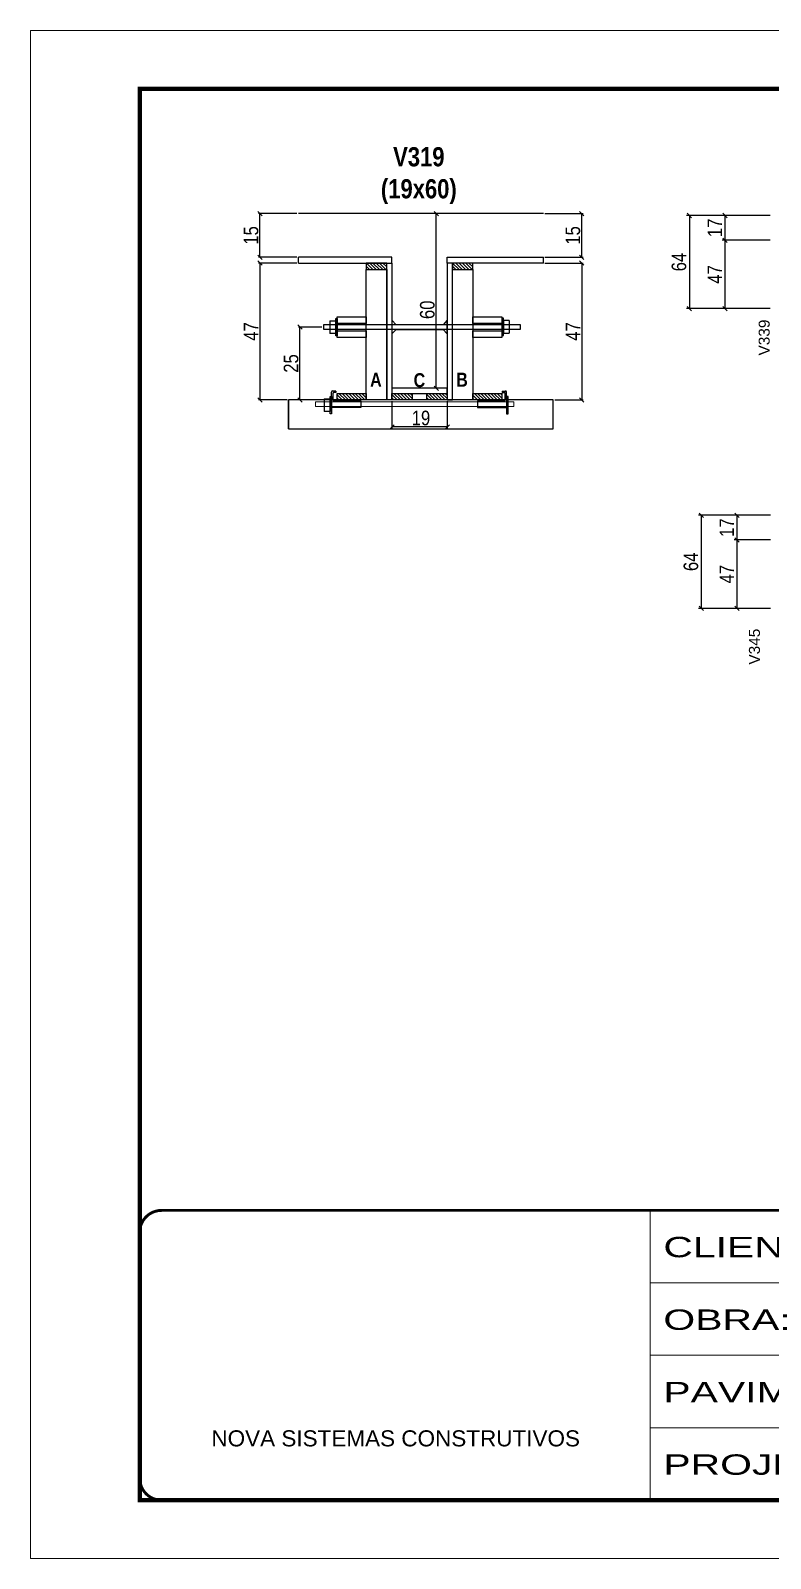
# Model space of a CAD drawing. Extents: x -3394 to 16474, y -5031 to 14397.
# Drawn here: x 5857 to 6365, y 6455 to 7505 of the extents above; entities that cross this region are included whole.
import ezdxf

# ---------------------------------------------------------------- set-up
doc = ezdxf.new("R2010")
doc.units = 0
doc.linetypes.add('CONTINUO', pattern=[0])
doc.linetypes.add('DASHED', pattern=[0.75, 0.5, -0.25])
doc.layers.get('0').update_dxf_attribs({"linetype": 'CONTINUOUS'})
doc.layers.get('Defpoints').update_dxf_attribs({"linetype": 'CONTINUOUS'})
for name, color, linetype in [('1HACHURA MADEIRAS', 1, 'CONTINUOUS'), ('barrote', 251, 'CONTINUOUS'), ('COTA', 241, 'CONTINUOUS'), ('detalhes', 4, 'CONTINUOUS'), ('NOMENCLATURA', 7, 'CONTINUOUS'), ('Painéis', 200, 'CONTINUOUS'), ('presilha', 1, 'CONTINUOUS'), ('SARR_2.2x10', 60, 'CONTINUOUS'), ('SARR_2.2x7', 40, 'CONTINUOUS'), ('SARR_3.5x7', 81, 'CONTINUOUS'), ('Tubo de PVC', 51, 'CONTINUOUS')]:
    doc.layers.add(name, color=color, linetype=linetype)
for name, color, linetype, lineweight in [('CONCRETO', 251, 'CONTINUOUS', 25), ('Folhas', 255, 'CONTINUOUS', 9), ('SARRAFO DE PRESSAO', 251, 'DASHED', 9), ('SCO-___-LAJ', 2, 'CONTINUOUS', 0)]:
    doc.layers.add(name, color=color, linetype=linetype, lineweight=lineweight)
doc.styles.add('ARIAL', font='arial.ttf')
doc.styles.add('COTA TECNICA', font='techl___.ttf', dxfattribs={"height": 10})
doc.styles.add('COTA TECNICA 2X', font='techl___.ttf', dxfattribs={"height": 10})
doc.styles.add('TECNICA', font='techb___.ttf', dxfattribs={"height": 10})
doc.styles.add('Tecnologia', font='')
doc.styles.get('Tecnologia').set_extended_font_data('Forgotten Futurist')
doc.dimstyles.new('PAINEL', dxfattribs={"dimtxt": 10, "dimasz": 3, "dimexe": 3, "dimexo": 3, "dimgap": 3, "dimtad": 1, "dimdec": 1, "dimzin": 12, "dimdsep": 46, "dimtxsty": 'COTA TECNICA', "dimblk1": 'OBLIQUE', "dimblk2": 'OBLIQUE', "dimsah": 1, "dimcen": 0.9, "dimclrd": 4, "dimclre": 4, "dimclrt": 240, "dimadec": 1, "dimazin": 3, "dimtfac": 1, "dimtdec": 1, "dimtmove": 0, "dimatfit": 3, "dimfxl": 1, "dimtolj": 1, "dimtzin": 12, "dimarcsym": 0})
doc.dimstyles.new('SECAO', dxfattribs={"dimscale": 0.333333, "dimtxt": 5, "dimasz": 9, "dimexe": 3, "dimexo": 3, "dimgap": 3, "dimtad": 1, "dimdec": 1, "dimlfac": 0.5, "dimzin": 12, "dimdsep": 46, "dimtxsty": 'COTA TECNICA 2X', "dimblk1": 'OBLIQUE', "dimblk2": 'OBLIQUE', "dimsah": 1, "dimcen": 0.9, "dimclrd": 4, "dimclre": 4, "dimclrt": 240, "dimadec": 1, "dimazin": 3, "dimtfac": 1, "dimtdec": 1, "dimtmove": 0, "dimatfit": 3, "dimfxl": 1, "dimtolj": 1, "dimtzin": 12, "dimarcsym": 0})

# ---------------------------------------------------------------- blocks, each defined once
blk = doc.blocks.new('9999999999')
at = {"color": 30, "linetype": 'CONTINUO'}
for p, q in [((98564.6, 34230.2), (98564.6, 34429.4)), ((98564.6, 34379.6), (99584, 34379.6)), ((98564.6, 34329.8), (99488, 34329.8)), ((98564.6, 34280), (99488, 34280))]:
    blk.add_line(p, q, dxfattribs=at)
at = {"color": 30, "linetype": 'CONTINUO', "const_width": 2}
blk.add_lwpolyline([(99584, 34230.2), (99584, 34414.4, 0.414214), (99569, 34429.4), (98229, 34429.4, 0.414214), (98214, 34414.4), (98214, 34245.2, 0.414214), (98229, 34230.2), (99584, 34230.2)], format="xyb", dxfattribs=at)
at = {"layer": 'Folhas'}
blk.add_lwpolyline([(98139, 34190.2), (99624, 34190.2), (99624, 35240.2), (98139, 35240.2)], close=True, dxfattribs=at)
at = {"layer": 'Folhas', "color": 30, "const_width": 3}
blk.add_lwpolyline([(98214, 34230.2), (99584, 34230.2), (99584, 35200.2), (98214, 35200.2)], close=True, dxfattribs=at)
at = {"color": 7, "linetype": 'Continuous', "ltscale": 5, "style": 'ARIAL'}
blk.add_text('NOVA SISTEMAS CONSTRUTIVOS', height=11.059, dxfattribs=at).set_placement((98263.2, 34267.2))
at = {"layer": 'Folhas', "color": 7, "style": 'Tecnologia', "width": 1.5}
for s, p in [('CLIENTE:', (98573.7, 34397.2)), ('OBRA:', (98573.7, 34347.3)), ('PAVIMENTO:', (98573.7, 34297.5)), ('PROJETO:', (98573.7, 34247.7))]:
    blk.add_text(s, height=14, dxfattribs=at).set_placement(p)
blk = doc.blocks.new('_Oblique')
at = {"color": 0, "linetype": 'ByBlock', "lineweight": -2}
blk.add_line((-0.5, -0.5), (0.5, 0.5), dxfattribs=at)
blk = doc.blocks.new('*D695')
at = {"layer": 'COTA', "color": 4, "lineweight": -2, "transparency": 16777216}
for p, q in [((6105.5, 7250.3), (6105.5, 7231.7)), ((6143.5, 7250.3), (6143.5, 7231.7)), ((6143.5, 7232.7), (6105.5, 7232.7))]:
    blk.add_line(p, q, dxfattribs=at)
at = {"layer": 'Defpoints', "color": 0, "transparency": 16777216}
for p in [(6105.5, 7251.3), (6143.5, 7251.3), (6105.5, 7232.7)]:
    blk.add_point(p, dxfattribs=at)
at = {"layer": 'COTA', "color": 4, "lineweight": -2, "transparency": 16777216, "xscale": 3, "yscale": 3, "zscale": 3, "rotation": 180}
blk.add_blockref('_Oblique', (6105.5, 7232.7), dxfattribs=at)
at = {"layer": 'COTA', "color": 4, "lineweight": -2, "transparency": 16777216, "xscale": 3, "yscale": 3, "zscale": 3}
blk.add_blockref('_Oblique', (6143.5, 7232.7), dxfattribs=at)
at = {"layer": 'COTA', "color": 240, "transparency": 16777216, "insert": (6125.4, 7238.8), "char_height": 10, "attachment_point": 5, "style": 'COTA TECNICA 2X'}
blk.add_mtext('\\A1;19', dxfattribs=at)
blk = doc.blocks.new('PRESILHA METÁLICA 1')
at = {"layer": 'presilha'}
for p, q in [((7.5, 10.6), (7.5, 19.9)), ((12, 21), (8.6, 21)), ((9, 11.6), (9, 18.9)), ((12, 19.5), (9.6, 19.5)), ((12, 21), (12, 19.5)), ((0, 13), (6, 13)), ((0, 13), (0, 0)), ((6, 0), (0, 0)), ((6, 15.5), (7.5, 15.5)), ((6, -2.5), (6, 15.5)), ((6, 13), (6, 0)), ((7.5, 15.5), (7.5, -2.5)), ((37.5, 4.1), (7.5, 4.1)), ((37.5, 11), (9.6, 11)), ((37.5, 11), (37.5, 4.1)), ((7.5, -2.5), (6, -2.5))]:
    blk.add_line(p, q, dxfattribs=at)
for centre, radius, start, end in [((8.6, 19.9), 1.14, 90, 180), ((9.6, 18.9), 0.57, 90, 180), ((9.6, 11.6), 0.57, 180, 270)]:
    blk.add_arc(centre, radius, start, end, dxfattribs=at)
blk = doc.blocks.new('PRESILHA METÁLICA 2')
at = {"layer": 'presilha'}
for p, q in [((-5.2, 23.5), (-5.2, 22)), ((-5.2, 23.5), (-1.9, 23.5)), ((-5.2, 22), (-2.8, 22)), ((-2.2, 14.1), (-2.2, 21.4)), ((0.8, 18), (-0.8, 18)), ((-0.8, 18), (-0.8, 0)), ((-0.8, 14.6), (-0.8, 22.4)), ((0.8, 0), (0.8, 18)), ((-30.8, 13.5), (-30.8, 6.6)), ((-30.8, 13.5), (-2.8, 13.5)), ((-30.8, 6.6), (-0.8, 6.6)), ((-0.8, 0), (0.8, 0))]:
    blk.add_line(p, q, dxfattribs=at)
for centre, radius, start, end in [((-2.8, 21.4), 0.57, 0, 90), ((-1.9, 22.4), 1.14, 0, 90), ((-2.8, 14.1), 0.57, 270, 0)]:
    blk.add_arc(centre, radius, start, end, dxfattribs=at)
blk = doc.blocks.new('*D696')
at = {"layer": 'COTA', "color": 4, "lineweight": -2, "transparency": 16777216}
for p, q in [((6040.2, 7345.3), (6013.8, 7345.3)), ((6014.8, 7345.3), (6014.8, 7251.3)), ((6033.4, 7251.3), (6013.8, 7251.3))]:
    blk.add_line(p, q, dxfattribs=at)
at = {"layer": 'Defpoints', "color": 0, "transparency": 16777216}
for p in [(6041.2, 7345.3), (6014.8, 7251.3), (6034.4, 7251.3)]:
    blk.add_point(p, dxfattribs=at)
at = {"layer": 'COTA', "color": 4, "lineweight": -2, "transparency": 16777216, "xscale": 3, "yscale": 3, "zscale": 3}
for p, rotation in [((6014.8, 7345.3), 90), ((6014.8, 7251.3), 270)]:
    blk.add_blockref('_Oblique', p, dxfattribs=dict(at, rotation=rotation))
at = {"layer": 'COTA', "color": 240, "transparency": 16777216, "insert": (6008.7, 7298.3), "char_height": 10, "attachment_point": 5, "rotation": 90, "style": 'COTA TECNICA 2X'}
blk.add_mtext('\\A1;47', dxfattribs=at)
blk = doc.blocks.new('*D697')
at = {"layer": 'COTA', "color": 4, "lineweight": -2, "transparency": 16777216}
for p, q in [((6142.5, 7379.3), (6134.9, 7379.3)), ((6135.9, 7259.3), (6135.9, 7379.3)), ((6135, 7259.3), (6134.9, 7259.3))]:
    blk.add_line(p, q, dxfattribs=at)
at = {"layer": 'Defpoints', "color": 0, "transparency": 16777216}
for p in [(6135.9, 7379.3), (6143.5, 7379.3), (6136, 7259.3)]:
    blk.add_point(p, dxfattribs=at)
at = {"layer": 'COTA', "color": 4, "lineweight": -2, "transparency": 16777216, "xscale": 3, "yscale": 3, "zscale": 3}
for p, rotation in [((6135.9, 7379.3), 90), ((6135.9, 7259.3), 270)]:
    blk.add_blockref('_Oblique', p, dxfattribs=dict(at, rotation=rotation))
at = {"layer": 'COTA', "color": 240, "transparency": 16777216, "insert": (6129.8, 7313.2), "char_height": 10, "attachment_point": 5, "rotation": 90, "style": 'COTA TECNICA 2X'}
blk.add_mtext('\\A1;60', dxfattribs=at)
blk = doc.blocks.new('*D698')
at = {"layer": 'COTA', "color": 4, "lineweight": -2, "transparency": 16777216}
for p, q in [((6040.2, 7379.3), (6013.8, 7379.3)), ((6014.8, 7349.3), (6014.8, 7379.3)), ((6040.2, 7349.3), (6013.8, 7349.3))]:
    blk.add_line(p, q, dxfattribs=at)
at = {"layer": 'Defpoints', "color": 0, "transparency": 16777216}
for p in [(6014.8, 7379.3), (6041.2, 7379.3), (6041.2, 7349.3)]:
    blk.add_point(p, dxfattribs=at)
at = {"layer": 'COTA', "color": 4, "lineweight": -2, "transparency": 16777216, "xscale": 3, "yscale": 3, "zscale": 3}
for p, rotation in [((6014.8, 7379.3), 90), ((6014.8, 7349.3), 270)]:
    blk.add_blockref('_Oblique', p, dxfattribs=dict(at, rotation=rotation))
at = {"layer": 'COTA', "color": 240, "transparency": 16777216, "insert": (6008.7, 7364.3), "char_height": 10, "attachment_point": 5, "rotation": 90, "style": 'COTA TECNICA 2X'}
blk.add_mtext('\\A1;15', dxfattribs=at)
blk = doc.blocks.new('*D699')
at = {"layer": 'COTA', "color": 4, "lineweight": -2, "transparency": 16777216}
for p, q in [((6210.6, 7345.3), (6236.9, 7345.3)), ((6235.9, 7345.3), (6235.9, 7251.3)), ((6217.3, 7251.3), (6236.9, 7251.3))]:
    blk.add_line(p, q, dxfattribs=at)
at = {"layer": 'Defpoints', "color": 0, "transparency": 16777216}
for p in [(6209.6, 7345.3), (6216.3, 7251.3), (6235.9, 7251.3)]:
    blk.add_point(p, dxfattribs=at)
at = {"layer": 'COTA', "color": 4, "lineweight": -2, "transparency": 16777216, "xscale": 3, "yscale": 3, "zscale": 3}
for p, rotation in [((6235.9, 7345.3), 90), ((6235.9, 7251.3), 270)]:
    blk.add_blockref('_Oblique', p, dxfattribs=dict(at, rotation=rotation))
at = {"layer": 'COTA', "color": 240, "transparency": 16777216, "insert": (6229.8, 7298.3), "char_height": 10, "attachment_point": 5, "rotation": 90, "style": 'COTA TECNICA 2X'}
blk.add_mtext('\\A1;47', dxfattribs=at)
blk = doc.blocks.new('*D700')
at = {"layer": 'COTA', "color": 4, "lineweight": -2, "transparency": 16777216}
for p, q in [((6210.6, 7379.3), (6236.9, 7379.3)), ((6235.9, 7349.3), (6235.9, 7379.3)), ((6210.6, 7349.3), (6236.9, 7349.3))]:
    blk.add_line(p, q, dxfattribs=at)
at = {"layer": 'Defpoints', "color": 0, "transparency": 16777216}
for p in [(6209.6, 7379.3), (6235.9, 7379.3), (6209.6, 7349.3)]:
    blk.add_point(p, dxfattribs=at)
at = {"layer": 'COTA', "color": 4, "lineweight": -2, "transparency": 16777216, "xscale": 3, "yscale": 3, "zscale": 3}
for p, rotation in [((6235.9, 7379.3), 90), ((6235.9, 7349.3), 270)]:
    blk.add_blockref('_Oblique', p, dxfattribs=dict(at, rotation=rotation))
at = {"layer": 'COTA', "color": 240, "transparency": 16777216, "insert": (6229.8, 7364.3), "char_height": 10, "attachment_point": 5, "rotation": 90, "style": 'COTA TECNICA 2X'}
blk.add_mtext('\\A1;15', dxfattribs=at)
blk = doc.blocks.new('*D704')
at = {"layer": 'COTA', "color": 4, "linetype": 'Continuous', "lineweight": -2, "transparency": 16777216}
for p, q in [((6365.4, 7361), (6332.3, 7361)), ((6334.3, 7314), (6334.3, 7361)), ((6365.4, 7314), (6332.3, 7314))]:
    blk.add_line(p, q, dxfattribs=at)
at = {"layer": 'Defpoints', "color": 0, "linetype": 'Continuous', "transparency": 16777216}
for p in [(6334.3, 7361), (6367.4, 7361), (6367.4, 7314)]:
    blk.add_point(p, dxfattribs=at)
at = {"layer": 'COTA', "color": 4, "linetype": 'Continuous', "lineweight": -2, "transparency": 16777216, "xscale": 3, "yscale": 3, "zscale": 3}
for p, rotation in [((6334.3, 7361), 90), ((6334.3, 7314), 270)]:
    blk.add_blockref('_Oblique', p, dxfattribs=dict(at, rotation=rotation))
at = {"layer": 'COTA', "color": 240, "linetype": 'Continuous', "transparency": 16777216, "insert": (6327.3, 7337.5), "char_height": 10, "attachment_point": 5, "rotation": 90, "style": 'COTA TECNICA'}
blk.add_mtext('\\A1;47', dxfattribs=at)
blk = doc.blocks.new('*D705')
at = {"layer": 'COTA', "color": 4, "linetype": 'Continuous', "lineweight": -2, "transparency": 16777216}
for p, q in [((6365.4, 7378), (6332.3, 7378)), ((6334.3, 7361), (6334.3, 7378)), ((6365.4, 7361), (6332.3, 7361))]:
    blk.add_line(p, q, dxfattribs=at)
at = {"layer": 'Defpoints', "color": 0, "linetype": 'Continuous', "transparency": 16777216}
for p in [(6334.3, 7378), (6367.4, 7378), (6367.4, 7361)]:
    blk.add_point(p, dxfattribs=at)
at = {"layer": 'COTA', "color": 4, "linetype": 'Continuous', "lineweight": -2, "transparency": 16777216, "xscale": 3, "yscale": 3, "zscale": 3}
for p, rotation in [((6334.3, 7378), 90), ((6334.3, 7361), 270)]:
    blk.add_blockref('_Oblique', p, dxfattribs=dict(at, rotation=rotation))
at = {"layer": 'COTA', "color": 240, "linetype": 'Continuous', "transparency": 16777216, "insert": (6327.3, 7369.5), "char_height": 10, "attachment_point": 5, "rotation": 90, "style": 'COTA TECNICA'}
blk.add_mtext('\\A1;17', dxfattribs=at)
blk = doc.blocks.new('*D706')
at = {"layer": 'COTA', "color": 4, "linetype": 'Continuous', "lineweight": -2, "transparency": 16777216}
for p, q in [((6365.4, 7378), (6307.8, 7378)), ((6309.8, 7378), (6309.8, 7314)), ((6365.4, 7314), (6307.8, 7314))]:
    blk.add_line(p, q, dxfattribs=at)
at = {"layer": 'Defpoints', "color": 0, "linetype": 'Continuous', "transparency": 16777216}
for p in [(6367.4, 7378), (6309.8, 7314), (6367.4, 7314)]:
    blk.add_point(p, dxfattribs=at)
at = {"layer": 'COTA', "color": 4, "linetype": 'Continuous', "lineweight": -2, "transparency": 16777216, "xscale": 3, "yscale": 3, "zscale": 3}
for p, rotation in [((6309.8, 7378), 90), ((6309.8, 7314), 270)]:
    blk.add_blockref('_Oblique', p, dxfattribs=dict(at, rotation=rotation))
at = {"layer": 'COTA', "color": 240, "linetype": 'Continuous', "transparency": 16777216, "insert": (6302.7, 7346), "char_height": 10, "attachment_point": 5, "rotation": 90, "style": 'COTA TECNICA'}
blk.add_mtext('\\A1;64', dxfattribs=at)
blk = doc.blocks.new('*D713')
at = {"layer": 'COTA', "color": 4, "linetype": 'Continuous', "lineweight": -2, "transparency": 16777216}
for p, q in [((6365.6, 7155), (6340.6, 7155)), ((6342.6, 7108), (6342.6, 7155)), ((6365.6, 7108), (6340.6, 7108))]:
    blk.add_line(p, q, dxfattribs=at)
at = {"layer": 'Defpoints', "color": 0, "linetype": 'Continuous', "transparency": 16777216}
for p in [(6342.6, 7155), (6367.6, 7155), (6367.6, 7108)]:
    blk.add_point(p, dxfattribs=at)
at = {"layer": 'COTA', "color": 4, "linetype": 'Continuous', "lineweight": -2, "transparency": 16777216, "xscale": 3, "yscale": 3, "zscale": 3}
for p, rotation in [((6342.6, 7155), 90), ((6342.6, 7108), 270)]:
    blk.add_blockref('_Oblique', p, dxfattribs=dict(at, rotation=rotation))
at = {"layer": 'COTA', "color": 240, "linetype": 'Continuous', "transparency": 16777216, "insert": (6335.5, 7131.5), "char_height": 10, "attachment_point": 5, "rotation": 90, "style": 'COTA TECNICA'}
blk.add_mtext('\\A1;47', dxfattribs=at)
blk = doc.blocks.new('*D714')
at = {"layer": 'COTA', "color": 4, "linetype": 'Continuous', "lineweight": -2, "transparency": 16777216}
for p, q in [((6365.6, 7172), (6340.6, 7172)), ((6342.6, 7155), (6342.6, 7172)), ((6365.6, 7155), (6340.6, 7155))]:
    blk.add_line(p, q, dxfattribs=at)
at = {"layer": 'Defpoints', "color": 0, "linetype": 'Continuous', "transparency": 16777216}
for p in [(6342.6, 7172), (6367.6, 7172), (6367.6, 7155)]:
    blk.add_point(p, dxfattribs=at)
at = {"layer": 'COTA', "color": 4, "linetype": 'Continuous', "lineweight": -2, "transparency": 16777216, "xscale": 3, "yscale": 3, "zscale": 3}
for p, rotation in [((6342.6, 7172), 90), ((6342.6, 7155), 270)]:
    blk.add_blockref('_Oblique', p, dxfattribs=dict(at, rotation=rotation))
at = {"layer": 'COTA', "color": 240, "linetype": 'Continuous', "transparency": 16777216, "insert": (6335.5, 7163.5), "char_height": 10, "attachment_point": 5, "rotation": 90, "style": 'COTA TECNICA'}
blk.add_mtext('\\A1;17', dxfattribs=at)
blk = doc.blocks.new('*D715')
at = {"layer": 'COTA', "color": 4, "linetype": 'Continuous', "lineweight": -2, "transparency": 16777216}
for p, q in [((6365.6, 7172), (6316, 7172)), ((6318, 7172), (6318, 7108)), ((6365.6, 7108), (6316, 7108))]:
    blk.add_line(p, q, dxfattribs=at)
at = {"layer": 'Defpoints', "color": 0, "linetype": 'Continuous', "transparency": 16777216}
for p in [(6367.6, 7172), (6318, 7108), (6367.6, 7108)]:
    blk.add_point(p, dxfattribs=at)
at = {"layer": 'COTA', "color": 4, "linetype": 'Continuous', "lineweight": -2, "transparency": 16777216, "xscale": 3, "yscale": 3, "zscale": 3}
for p, rotation in [((6318, 7172), 90), ((6318, 7108), 270)]:
    blk.add_blockref('_Oblique', p, dxfattribs=dict(at, rotation=rotation))
at = {"layer": 'COTA', "color": 240, "linetype": 'Continuous', "transparency": 16777216, "insert": (6310.9, 7140), "char_height": 10, "attachment_point": 5, "rotation": 90, "style": 'COTA TECNICA'}
blk.add_mtext('\\A1;64', dxfattribs=at)
blk = doc.blocks.new('*D990')
at = {"layer": 'COTA', "color": 4, "lineweight": -2, "transparency": 16777216}
for p, q in [((6057.4, 7301.3), (6041.3, 7301.3)), ((6042.3, 7251.3), (6042.3, 7301.3)), ((6066.9, 7251.3), (6041.3, 7251.3))]:
    blk.add_line(p, q, dxfattribs=at)
at = {"layer": 'Defpoints', "color": 0, "transparency": 16777216}
for p in [(6042.3, 7301.3), (6058.4, 7301.3), (6067.9, 7251.3)]:
    blk.add_point(p, dxfattribs=at)
at = {"layer": 'COTA', "color": 4, "lineweight": -2, "transparency": 16777216, "xscale": 3, "yscale": 3, "zscale": 3}
for p, rotation in [((6042.3, 7301.3), 90), ((6042.3, 7251.3), 270)]:
    blk.add_blockref('_Oblique', p, dxfattribs=dict(at, rotation=rotation))
at = {"layer": 'COTA', "color": 240, "transparency": 16777216, "insert": (6036.2, 7276.3), "char_height": 10, "attachment_point": 5, "rotation": 90, "style": 'COTA TECNICA 2X'}
blk.add_mtext('\\A1;25', dxfattribs=at)

msp = doc.modelspace()

# ---------------------------------------------------------------- hatches: boundary and pattern name
at = {"layer": 'SARR_2.2x10'}
h = msp.add_hatch(dxfattribs=at)
h.set_pattern_fill('ANSI31', color=256, scale=0.5, angle=90)
h.set_pattern_definition([(135, (39165.686, -116260.8229), (-1.122532015, -1.122532015), [])])
h.paths.add_polyline_path([(6067.86, 7255.75), (6067.86, 7251.35), (6087.86, 7251.35), (6087.86, 7255.75)])
h = msp.add_hatch(dxfattribs=at)
h.set_pattern_fill('ANSI31', color=256, scale=0.5, angle=90)
h.set_pattern_definition([(135, (39278.886, -116260.8229), (-1.122532015, -1.122532015), [])])
h.paths.add_polyline_path([(6161.06, 7255.75), (6161.06, 7251.35), (6181.06, 7251.35), (6181.06, 7255.75)])
at = {"layer": 'SARR_2.2x7'}
h = msp.add_hatch(dxfattribs=at)
h.set_pattern_fill('ANSI31', color=256, scale=0.5, angle=90)
h.set_pattern_definition([(135, (39110.486, -116171.2229), (-1.122532015, -1.122532015), [])])
h.paths.add_polyline_path([(6087.86, 7345.35), (6087.86, 7340.95), (6101.86, 7340.95), (6101.86, 7345.35)])
h = msp.add_hatch(dxfattribs=at)
h.set_pattern_fill('ANSI31', color=256, scale=0.5, angle=90)
h.set_pattern_definition([(135, (39169.686, -116171.2229), (-1.122532015, -1.122532015), [])])
h.paths.add_polyline_path([(6147.06, 7345.35), (6147.06, 7340.95), (6161.06, 7340.95), (6161.06, 7345.35)])
h = msp.add_hatch(dxfattribs=at)
h.set_pattern_fill('ANSI31', color=256, scale=0.5, angle=90)
h.set_pattern_definition([(135, (39293.286, -116260.8229), (-1.122532015, -1.122532015), [])])
h.paths.add_polyline_path([(6105.46, 7255.75), (6105.46, 7251.35), (6119.46, 7251.35), (6119.46, 7255.75)])
h = msp.add_hatch(dxfattribs=at)
h.set_pattern_fill('ANSI31', color=256, scale=0.5, angle=90)
h.set_pattern_definition([(135, (39317.286, -116260.8229), (-1.122532015, -1.122532015), [])])
h.paths.add_polyline_path([(6129.46, 7255.75), (6129.46, 7251.35), (6143.46, 7251.35), (6143.46, 7255.75)])

# ---------------------------------------------------------------- linework, layer by layer
at = {"layer": '1HACHURA MADEIRAS', "elevation": 0}
for points in [[(6067.86, 7308.26), (6087.86, 7308.26), (6087.86, 7303.86), (6067.86, 7303.86)], [(6161.06, 7308.26), (6181.06, 7308.26), (6181.06, 7303.86), (6161.06, 7303.86)], [(6067.86, 7298.66), (6087.86, 7298.66), (6087.86, 7294.26), (6067.86, 7294.26)], [(6161.06, 7298.66), (6181.06, 7298.66), (6181.06, 7294.26), (6161.06, 7294.26)]]:
    msp.add_lwpolyline(points, close=True, dxfattribs=at)
at = {"layer": 'barrote', "elevation": 0}
msp.add_lwpolyline([(6034.41, 7231.35), (6216.32, 7231.35), (6216.32, 7251.35), (6034.41, 7251.35)], close=True, dxfattribs=at)
at = {"layer": 'CONCRETO', "linetype": 'Continuous'}
msp.add_line((6209.57, 7379.35), (6041.16, 7379.35), dxfattribs=at)
at = {"layer": 'detalhes', "color": 250}
msp.add_line((6034.41, 7231.35), (6034.41, 7251.35), dxfattribs=at)
at = {"layer": 'Painéis', "linetype": 'Continuous'}
for p, q in [((6041.16, 7345.35), (6041.16, 7349.35)), ((6209.57, 7345.35), (6209.57, 7349.35))]:
    msp.add_line(p, q, dxfattribs=at)
at = {"layer": 'Painéis', "linetype": 'Continuous', "elevation": 0}
for points in [[(6041.16, 7345.35), (6105.46, 7345.35), (6105.46, 7349.35), (6041.16, 7349.35)], [(6209.57, 7345.35), (6143.46, 7345.35), (6143.46, 7349.35), (6209.57, 7349.35)]]:
    msp.add_lwpolyline(points, dxfattribs=at)
for points in [[(6101.86, 7251.35), (6101.86, 7345.35), (6105.46, 7345.35), (6105.46, 7251.35)], [(6147.06, 7251.35), (6147.06, 7345.35), (6143.46, 7345.35), (6143.46, 7251.35)], [(6143.46, 7259.35), (6105.46, 7259.35), (6105.46, 7255.75), (6143.46, 7255.75)]]:
    msp.add_lwpolyline(points, close=True, dxfattribs=at)
at = {"layer": 'presilha'}
for p, q in [((6062.86, 7305.59, 0), (6066.86, 7305.59, 0)), ((6062.86, 7305.59, 0), (6062.86, 7296.92, 0)), ((6066.86, 7307.26, 0), (6067.86, 7307.26, 0)), ((6066.86, 7295.26, 0), (6066.86, 7307.26, 0)), ((6066.86, 7305.59, 0), (6066.86, 7296.92, 0)), ((6067.86, 7307.26, 0), (6067.86, 7295.26, 0)), ((6182.06, 7307.45), (6181.06, 7307.45)), ((6181.06, 7307.45), (6181.06, 7295.45)), ((6182.06, 7295.45), (6182.06, 7307.45)), ((6186.06, 7305.78), (6182.06, 7305.78)), ((6182.06, 7305.78), (6182.06, 7297.11)), ((6186.06, 7305.78), (6186.06, 7297.11)), ((6066.86, 7296.92, 0), (6062.86, 7296.92, 0)), ((6067.86, 7295.26, 0), (6066.86, 7295.26, 0)), ((6181.06, 7295.45), (6182.06, 7295.45)), ((6182.06, 7297.11), (6186.06, 7297.11))]:
    msp.add_line(p, q, dxfattribs=at)
at = {"layer": 'presilha', "elevation": 0}
msp.add_lwpolyline([(6193.84, 7302.85), (6058.38, 7302.85), (6058.38, 7299.85), (6193.84, 7299.85)], close=True, dxfattribs=at)
at = {"layer": 'SARR_2.2x10', "elevation": 0}
for points in [[(6067.86, 7255.75), (6087.86, 7255.75), (6087.86, 7251.35), (6067.86, 7251.35)], [(6161.06, 7255.75), (6181.06, 7255.75), (6181.06, 7251.35), (6161.06, 7251.35)]]:
    msp.add_lwpolyline(points, close=True, dxfattribs=at)
at = {"layer": 'SARR_2.2x7', "elevation": 0}
for points in [[(6101.86, 7345.35), (6087.86, 7345.35), (6087.86, 7340.95), (6101.86, 7340.95)], [(6105.46, 7255.75), (6119.46, 7255.75), (6119.46, 7251.35), (6105.46, 7251.35)], [(6129.46, 7255.75), (6143.46, 7255.75), (6143.46, 7251.35), (6129.46, 7251.35)]]:
    msp.add_lwpolyline(points, close=True, dxfattribs=at)
at = {"layer": 'SARR_2.2x7'}
msp.add_lwpolyline([(6161.06, 7345.35), (6147.06, 7345.35), (6147.06, 7340.95), (6161.06, 7340.95)], close=True, dxfattribs=at)
at = {"layer": 'SARR_3.5x7', "elevation": 0}
for points in [[(6087.86, 7340.95), (6101.86, 7340.95), (6101.86, 7251.35), (6087.86, 7251.35)], [(6147.06, 7340.95), (6161.06, 7340.95), (6161.06, 7251.35), (6147.06, 7251.35)]]:
    msp.add_lwpolyline(points, close=True, dxfattribs=at)
at = {"layer": 'SCO-___-LAJ', "color": 1, "elevation": 0}
msp.add_lwpolyline([(6053.01, 7250.01), (6189.18, 7250.01), (6189.18, 7246.81), (6053.01, 7246.81)], close=True, dxfattribs=at)
at = {"layer": 'Tubo de PVC', "elevation": 0}
msp.add_lwpolyline([(6105.46, 7306.09), (6105.46, 7296.6), (6108.26, 7299.75), (6140.66, 7299.75), (6143.46, 7296.6), (6143.46, 7306.09), (6140.66, 7302.94), (6108.26, 7302.94)], close=True, dxfattribs=at)

# ---------------------------------------------------------------- block references
at = {"layer": 'presilha', "xscale": 0.6666666666666666, "yscale": 0.6666666666666666, "zscale": 0.6666666666666666}
for name, p in [('PRESILHA METÁLICA 1', (6059, 7243.38)), ('PRESILHA METÁLICA 2', (6184.74, 7241.71))]:
    msp.add_blockref(name, p, dxfattribs=at)
at = {"layer": 'SARRAFO DE PRESSAO', "color": 6, "linetype": 'ByBlock'}
msp.add_blockref('9999999999', (-92281.77, -27735.1), dxfattribs=at)

# ---------------------------------------------------------------- texts
at = {"layer": 'detalhes', "style": 'TECNICA'}
for s, p in [('A', (6090.48, 7260.37)), ('C', (6120.36, 7260.05)), ('B', (6149.62, 7260.37))]:
    msp.add_text(s, height=9.6, dxfattribs=at).set_placement(p)
at = {"layer": 'NOMENCLATURA', "linetype": 'Continuous', "style": 'ARIAL'}
for s, p in [('V339', (6364.96, 7281.79)), ('V345', (6358.26, 7069.37))]:
    msp.add_text(s, height=7.567, rotation=90, dxfattribs=at).set_placement(p)
at = {"layer": 'NOMENCLATURA', "insert": (6123.93, 7424.98), "char_height": 13.2, "attachment_point": 2, "style": 'TECNICA'}
msp.add_mtext_dynamic_manual_height_columns('V319\\P(19x60)', width=13.2, gutter_width=1, heights=[0], dxfattribs=at)

# ---------------------------------------------------------------- dimensions: what is measured, and where the dimension line sits
at = {"layer": 'COTA'}
for base, p1, p2, angle, picture, middle in [((6014.81, 7379.35), (6041.16, 7349.35), (6041.16, 7379.35), 90, '*D698', (6014.81, 7364.35)), ((6135.94, 7379.35), (6136.05, 7259.35), (6143.46, 7379.35), 90, '*D697', (6135.94, 7313.24)), ((6235.92, 7379.35), (6209.57, 7349.35), (6209.57, 7379.35), 90, '*D700', (6235.92, 7364.35)), ((6105.46, 7232.67), (6143.46, 7251.35), (6105.46, 7251.35), 180, '*D695', (6125.37, 7232.67))]:
    dim = msp.add_linear_dim(base=base, p1=p1, p2=p2, angle=angle, dimstyle='SECAO', dxfattribs=at)
    dim.commit()
    dim.dimension.update_dxf_attribs({"geometry": picture, "text_midpoint": middle, "dimtype": 160})
at = {"layer": 'COTA', "linetype": 'Continuous'}
for base, p1, p2, picture, middle in [((6309.77, 7313.98), (6367.38, 7377.98), (6367.38, 7313.98), '*D706', (6302.66, 7345.98)), ((6334.33, 7377.98), (6367.38, 7360.98), (6367.38, 7377.98), '*D705', (6327.26, 7369.48)), ((6334.33, 7360.98), (6367.38, 7313.98), (6367.38, 7360.98), '*D704', (6327.26, 7337.48)), ((6318, 7107.98), (6367.6, 7171.98), (6367.6, 7107.98), '*D715', (6310.9, 7139.98)), ((6342.57, 7171.98), (6367.6, 7154.98), (6367.6, 7171.98), '*D714', (6335.49, 7163.48)), ((6342.57, 7154.98), (6367.6, 7107.98), (6367.6, 7154.98), '*D713', (6335.49, 7131.48))]:
    dim = msp.add_linear_dim(base=base, p1=p1, p2=p2, angle=90, dimstyle='PAINEL', override={"dimexe": 2, "dimexo": 2, "dimgap": 2, "dimadec": 8, "dimtix": 1, "dimatfit": 2, "dimldrblk": 'Oblique'}, dxfattribs=at)
    dim.commit()
    dim.dimension.update_dxf_attribs({"geometry": picture, "text_midpoint": middle})
at = {"layer": 'COTA'}
for base, p1, p2, picture, middle in [((6014.81, 7251.35), (6041.16, 7345.35), (6034.41, 7251.35), '*D696', (6008.74, 7298.35)), ((6235.92, 7251.35), (6209.57, 7345.35), (6216.32, 7251.35), '*D699', (6229.85, 7298.35)), ((6042.33, 7301.35), (6067.86, 7251.35), (6058.38, 7301.35), '*D990', (6036.22, 7276.35))]:
    dim = msp.add_linear_dim(base=base, p1=p1, p2=p2, angle=90, dimstyle='SECAO', dxfattribs=at)
    dim.commit()
    dim.dimension.update_dxf_attribs({"geometry": picture, "text_midpoint": middle})

doc.saveas('drawing.dxf')
